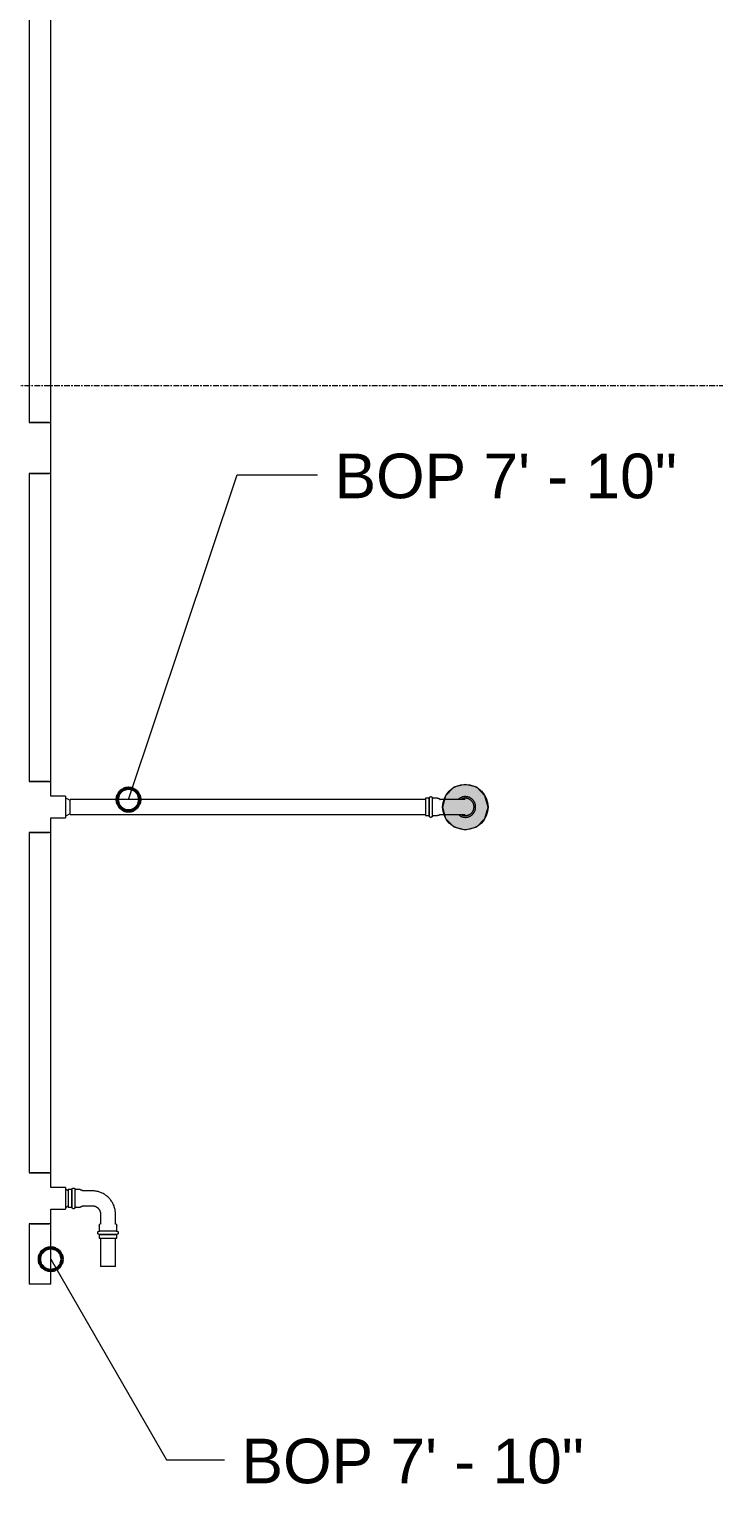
# Model space of a CAD drawing. Header units: inches. Extents: x -3679 to 241, y -496 to 1784.
# Drawn here: x -2422.5 to -2362.1, y 102.2 to 230.4 of the extents above; entities that cross this region are included whole.
import ezdxf

# ---------------------------------------------------------------- set-up
doc = ezdxf.new("R2010")
doc.units = ezdxf.units.IN
doc.header["$MEASUREMENT"] = 0
doc.linetypes.add('Grid Line', pattern=[0.875, 0.5, -0.125, 0.125, -0.125])
for name, color, linetype, lineweight in [('A-ANNO-NOTE', 250, 'Continuous', 9), ('G-ANNO-DIMS', 251, 'Continuous', 9), ('P-PIPE', 1, 'Continuous', 9), ('S-GRID', 8, 'Continuous', 9)]:
    doc.layers.add(name, color=color, linetype=linetype, lineweight=lineweight)
doc.styles.add('Arial', font='arial.ttf', dxfattribs={"height": 3.934132})

# ---------------------------------------------------------------- blocks, each defined once
blk = doc.blocks.new('Victaulic-VicPress316-Elbow 90-45deg Style P568_P571 - Standard-V2-SECOND LEVEL')
at = {"layer": 'P-PIPE'}
for p, q in [((-3203.81, 730.05), (-3203.81, 729.6)), ((-3203.7, 731.1), (-3203.7, 730.2)), ((-3202.39, 730.21), (-3202.39, 731.1)), ((-3202.28, 729.6), (-3202.28, 730.05)), ((-3203.05, 729.6), (-3203.81, 729.6)), ((-3203.81, 729.31), (-3203.81, 728.97)), ((-3203.05, 729.31), (-3203.81, 729.31)), ((-3203.81, 728.97), (-3203.05, 728.97)), ((-3202.28, 729.6), (-3203.05, 729.6)), ((-3202.28, 729.31), (-3203.05, 729.31)), ((-3203.05, 728.97), (-3202.28, 728.97)), ((-3202.28, 728.97), (-3202.28, 729.31))]:
    blk.add_line(p, q, dxfattribs=at)
at = {"layer": 'P-PIPE', "flags": 128}
for points in [[(-3203.05, 733.4), (-3203.08, 733.4), (-3203.12, 733.4), (-3203.16, 733.4), (-3203.19, 733.39), (-3203.23, 733.38), (-3203.26, 733.38), (-3203.3, 733.37), (-3203.33, 733.36), (-3203.37, 733.34), (-3203.4, 733.33), (-3203.43, 733.32), (-3203.47, 733.3), (-3203.5, 733.28), (-3203.53, 733.26), (-3203.56, 733.24), (-3203.59, 733.22), (-3203.62, 733.2), (-3203.65, 733.18), (-3203.67, 733.15), (-3203.7, 733.13), (-3203.73, 733.1), (-3203.75, 733.07), (-3203.77, 733.04), (-3203.79, 733.01), (-3203.81, 732.98), (-3203.83, 732.95), (-3203.85, 732.92), (-3203.87, 732.89), (-3203.88, 732.85), (-3203.9, 732.82), (-3203.91, 732.79), (-3203.92, 732.75), (-3203.93, 732.72), (-3203.94, 732.68), (-3203.94, 732.65), (-3203.95, 732.61), (-3203.95, 732.57), (-3203.96, 732.54), (-3203.96, 732.5), (-3203.96, 732.46), (-3203.96, 732.43), (-3203.95, 732.39), (-3203.95, 732.35), (-3203.94, 732.32), (-3203.93, 732.28), (-3203.93, 732.25), (-3203.91, 732.21), (-3203.9, 732.18), (-3203.89, 732.14), (-3203.88, 732.11), (-3203.86, 732.08), (-3203.84, 732.05), (-3203.82, 732.01), (-3203.8, 731.98), (-3203.78, 731.95), (-3203.76, 731.92), (-3203.74, 731.9), (-3203.71, 731.87)], [(-3203.05, 733.26), (-3203.08, 733.26), (-3203.11, 733.25), (-3203.14, 733.25), (-3203.17, 733.25), (-3203.2, 733.24), (-3203.23, 733.23), (-3203.26, 733.23), (-3203.29, 733.22), (-3203.32, 733.21), (-3203.34, 733.2), (-3203.37, 733.18), (-3203.4, 733.17), (-3203.43, 733.16), (-3203.45, 733.14), (-3203.48, 733.12), (-3203.5, 733.1), (-3203.53, 733.09), (-3203.55, 733.07), (-3203.57, 733.05), (-3203.6, 733.02), (-3203.62, 733), (-3203.64, 732.98), (-3203.66, 732.95), (-3203.67, 732.93), (-3203.69, 732.9), (-3203.71, 732.88), (-3203.72, 732.85), (-3203.74, 732.82), (-3203.75, 732.8), (-3203.76, 732.77), (-3203.77, 732.74), (-3203.78, 732.71), (-3203.79, 732.68), (-3203.8, 732.65), (-3203.8, 732.62), (-3203.81, 732.59), (-3203.81, 732.56), (-3203.81, 732.53), (-3203.81, 732.5), (-3203.81, 732.47), (-3203.81, 732.44), (-3203.81, 732.41), (-3203.8, 732.38), (-3203.8, 732.35), (-3203.79, 732.32), (-3203.78, 732.29), (-3203.78, 732.26), (-3203.77, 732.23), (-3203.76, 732.2), (-3203.74, 732.17), (-3203.73, 732.14), (-3203.72, 732.12), (-3203.7, 732.1)], [(-3203.7, 732.49), (-3203.7, 732.49), (-3203.7, 732.49), (-3203.7, 732.48), (-3203.7, 732.47), (-3203.7, 732.46), (-3203.7, 732.45), (-3203.7, 732.44), (-3203.7, 732.42), (-3203.7, 732.4), (-3203.7, 732.38), (-3203.7, 732.36), (-3203.7, 732.33), (-3203.7, 732.31), (-3203.7, 732.28), (-3203.7, 732.25), (-3203.7, 732.21), (-3203.7, 732.18), (-3203.7, 732.14), (-3203.7, 732.11), (-3203.7, 732.07), (-3203.7, 732.03), (-3203.7, 731.98), (-3203.7, 731.94), (-3203.7, 731.9), (-3203.7, 731.85), (-3203.7, 731.8), (-3203.7, 731.75), (-3203.7, 731.7), (-3203.7, 731.65), (-3203.7, 731.6), (-3203.7, 731.55), (-3203.7, 731.5), (-3203.7, 731.44), (-3203.7, 731.39), (-3203.7, 731.33), (-3203.7, 731.28), (-3203.7, 731.22), (-3203.7, 731.17), (-3203.7, 731.11), (-3203.7, 731.1)], [(-3202.39, 731.86), (-3202.37, 731.88), (-3202.34, 731.91), (-3202.32, 731.94), (-3202.3, 731.97), (-3202.28, 732), (-3202.26, 732.03), (-3202.24, 732.06), (-3202.23, 732.09), (-3202.21, 732.13), (-3202.2, 732.16), (-3202.18, 732.19), (-3202.17, 732.23), (-3202.16, 732.26), (-3202.15, 732.3), (-3202.15, 732.33), (-3202.14, 732.37), (-3202.14, 732.41), (-3202.14, 732.44), (-3202.13, 732.48), (-3202.13, 732.52), (-3202.14, 732.55), (-3202.14, 732.59), (-3202.14, 732.63), (-3202.15, 732.66), (-3202.16, 732.7), (-3202.17, 732.73), (-3202.18, 732.77), (-3202.19, 732.8), (-3202.2, 732.84), (-3202.22, 732.87), (-3202.23, 732.9), (-3202.25, 732.93), (-3202.27, 732.97), (-3202.29, 733), (-3202.31, 733.03), (-3202.33, 733.06), (-3202.35, 733.08), (-3202.38, 733.11), (-3202.4, 733.14), (-3202.43, 733.16), (-3202.46, 733.19), (-3202.49, 733.21), (-3202.51, 733.23), (-3202.55, 733.25), (-3202.58, 733.27), (-3202.61, 733.29), (-3202.64, 733.31), (-3202.67, 733.32), (-3202.71, 733.34), (-3202.74, 733.35), (-3202.78, 733.36), (-3202.81, 733.37), (-3202.85, 733.38), (-3202.88, 733.39), (-3202.92, 733.39), (-3202.95, 733.4), (-3202.99, 733.4), (-3203.03, 733.4), (-3203.05, 733.4)], [(-3202.39, 732.1), (-3202.37, 732.13), (-3202.36, 732.16), (-3202.34, 732.18), (-3202.33, 732.21), (-3202.32, 732.24), (-3202.31, 732.27), (-3202.3, 732.3), (-3202.3, 732.33), (-3202.29, 732.36), (-3202.29, 732.39), (-3202.28, 732.42), (-3202.28, 732.45), (-3202.28, 732.48), (-3202.28, 732.51), (-3202.28, 732.54), (-3202.28, 732.57), (-3202.29, 732.6), (-3202.29, 732.63), (-3202.3, 732.66), (-3202.31, 732.69), (-3202.32, 732.72), (-3202.33, 732.75), (-3202.34, 732.78), (-3202.35, 732.81), (-3202.36, 732.84), (-3202.38, 732.86), (-3202.39, 732.89), (-3202.41, 732.92), (-3202.43, 732.94), (-3202.44, 732.97), (-3202.46, 732.99), (-3202.48, 733.01), (-3202.51, 733.03), (-3202.53, 733.06), (-3202.55, 733.08), (-3202.58, 733.09), (-3202.6, 733.11), (-3202.62, 733.13), (-3202.65, 733.15), (-3202.68, 733.16), (-3202.7, 733.18), (-3202.73, 733.19), (-3202.76, 733.2), (-3202.79, 733.21), (-3202.82, 733.22), (-3202.85, 733.23), (-3202.88, 733.24), (-3202.91, 733.24), (-3202.94, 733.25), (-3202.97, 733.25), (-3203, 733.26), (-3203.03, 733.26), (-3203.05, 733.26)], [(-3202.39, 731.1), (-3202.39, 731.15), (-3202.39, 731.21), (-3202.39, 731.26), (-3202.39, 731.32), (-3202.39, 731.37), (-3202.39, 731.43), (-3202.39, 731.48), (-3202.39, 731.54), (-3202.39, 731.59), (-3202.39, 731.64), (-3202.39, 731.69), (-3202.39, 731.74), (-3202.39, 731.79), (-3202.39, 731.84), (-3202.39, 731.88), (-3202.39, 731.93), (-3202.39, 731.97), (-3202.39, 732.02), (-3202.39, 732.06), (-3202.39, 732.1), (-3202.39, 732.13), (-3202.39, 732.17), (-3202.39, 732.21), (-3202.39, 732.24), (-3202.39, 732.27), (-3202.39, 732.3), (-3202.39, 732.33), (-3202.39, 732.35), (-3202.39, 732.37), (-3202.39, 732.4), (-3202.39, 732.41), (-3202.39, 732.43), (-3202.39, 732.45), (-3202.39, 732.46), (-3202.39, 732.47), (-3202.39, 732.48), (-3202.39, 732.48), (-3202.39, 732.49), (-3202.39, 732.49), (-3202.39, 732.49)], [(-3203.81, 730.05), (-3203.81, 730.06), (-3203.81, 730.07), (-3203.81, 730.08), (-3203.81, 730.09), (-3203.81, 730.11), (-3203.8, 730.12), (-3203.8, 730.13), (-3203.8, 730.14), (-3203.8, 730.15), (-3203.79, 730.16), (-3203.79, 730.17), (-3203.78, 730.18), (-3203.78, 730.19), (-3203.77, 730.2), (-3203.76, 730.2), (-3203.76, 730.21), (-3203.75, 730.22), (-3203.74, 730.23), (-3203.74, 730.24), (-3203.73, 730.25), (-3203.72, 730.25), (-3203.71, 730.26), (-3203.71, 730.27), (-3203.7, 730.27)], [(-3202.39, 730.27), (-3202.38, 730.26), (-3202.37, 730.26), (-3202.36, 730.25), (-3202.36, 730.24), (-3202.35, 730.23), (-3202.34, 730.22), (-3202.33, 730.22), (-3202.33, 730.21), (-3202.32, 730.2), (-3202.32, 730.19), (-3202.31, 730.18), (-3202.31, 730.17), (-3202.3, 730.16), (-3202.3, 730.15), (-3202.29, 730.14), (-3202.29, 730.13), (-3202.29, 730.12), (-3202.29, 730.11), (-3202.28, 730.1), (-3202.28, 730.09), (-3202.28, 730.07), (-3202.28, 730.06), (-3202.28, 730.05), (-3202.28, 730.05)], [(-3203.81, 729.31), (-3203.82, 729.31), (-3203.82, 729.31), (-3203.83, 729.31), (-3203.84, 729.31), (-3203.84, 729.31), (-3203.85, 729.31), (-3203.85, 729.31), (-3203.86, 729.32), (-3203.86, 729.32), (-3203.87, 729.32), (-3203.87, 729.32), (-3203.88, 729.32), (-3203.88, 729.33), (-3203.89, 729.33), (-3203.89, 729.33), (-3203.9, 729.34), (-3203.9, 729.34), (-3203.91, 729.34), (-3203.91, 729.35), (-3203.92, 729.35), (-3203.92, 729.36), (-3203.92, 729.36), (-3203.93, 729.37), (-3203.93, 729.37), (-3203.93, 729.38), (-3203.94, 729.38), (-3203.94, 729.39), (-3203.94, 729.39), (-3203.95, 729.4), (-3203.95, 729.4), (-3203.95, 729.41), (-3203.95, 729.41), (-3203.95, 729.42), (-3203.95, 729.42), (-3203.96, 729.43), (-3203.96, 729.44), (-3203.96, 729.44), (-3203.96, 729.45), (-3203.96, 729.45), (-3203.96, 729.46), (-3203.96, 729.46), (-3203.96, 729.47), (-3203.96, 729.48), (-3203.96, 729.48), (-3203.95, 729.49), (-3203.95, 729.49), (-3203.95, 729.5), (-3203.95, 729.5), (-3203.95, 729.51), (-3203.94, 729.51), (-3203.94, 729.52), (-3203.94, 729.52), (-3203.94, 729.53), (-3203.93, 729.53), (-3203.93, 729.54), (-3203.93, 729.54), (-3203.92, 729.55), (-3203.92, 729.55), (-3203.92, 729.56), (-3203.91, 729.56), (-3203.91, 729.57), (-3203.9, 729.57), (-3203.9, 729.57), (-3203.89, 729.58), (-3203.89, 729.58), (-3203.88, 729.58), (-3203.88, 729.58), (-3203.87, 729.59), (-3203.87, 729.59), (-3203.86, 729.59), (-3203.86, 729.59), (-3203.85, 729.59), (-3203.84, 729.6), (-3203.84, 729.6), (-3203.83, 729.6), (-3203.83, 729.6), (-3203.82, 729.6), (-3203.82, 729.6), (-3203.81, 729.6)], [(-3203.05, 729.6), (-3203.08, 729.6), (-3203.11, 729.6), (-3203.14, 729.6), (-3203.17, 729.6), (-3203.2, 729.6), (-3203.23, 729.6), (-3203.26, 729.6), (-3203.29, 729.6), (-3203.32, 729.6), (-3203.34, 729.6), (-3203.37, 729.6), (-3203.4, 729.6), (-3203.43, 729.6), (-3203.45, 729.6), (-3203.48, 729.6), (-3203.5, 729.6), (-3203.53, 729.6), (-3203.55, 729.6), (-3203.57, 729.6), (-3203.6, 729.6), (-3203.62, 729.6), (-3203.64, 729.6), (-3203.66, 729.6), (-3203.67, 729.6), (-3203.69, 729.6), (-3203.71, 729.6), (-3203.72, 729.6), (-3203.74, 729.6), (-3203.75, 729.6), (-3203.76, 729.6), (-3203.77, 729.6), (-3203.78, 729.6), (-3203.79, 729.6), (-3203.8, 729.6), (-3203.8, 729.6), (-3203.81, 729.6), (-3203.81, 729.6), (-3203.81, 729.6), (-3203.81, 729.6), (-3203.81, 729.6)], [(-3203.81, 729.6), (-3203.81, 729.6), (-3203.81, 729.6), (-3203.81, 729.6), (-3203.8, 729.6), (-3203.8, 729.6), (-3203.79, 729.6), (-3203.78, 729.6), (-3203.77, 729.6)], [(-3203.77, 729.31), (-3203.78, 729.31), (-3203.79, 729.31), (-3203.8, 729.31), (-3203.8, 729.31), (-3203.81, 729.31), (-3203.81, 729.31), (-3203.81, 729.31), (-3203.81, 729.31), (-3203.81, 729.31)], [(-3203.81, 729.31), (-3203.81, 729.31), (-3203.81, 729.31), (-3203.81, 729.31), (-3203.8, 729.31), (-3203.8, 729.31), (-3203.79, 729.31), (-3203.78, 729.31), (-3203.77, 729.31), (-3203.76, 729.31), (-3203.75, 729.31), (-3203.74, 729.31), (-3203.73, 729.31), (-3203.71, 729.31), (-3203.7, 729.31), (-3203.68, 729.31), (-3203.66, 729.31), (-3203.64, 729.31), (-3203.62, 729.31), (-3203.6, 729.31), (-3203.58, 729.31), (-3203.56, 729.31), (-3203.53, 729.31), (-3203.51, 729.31), (-3203.49, 729.31), (-3203.46, 729.31), (-3203.43, 729.31), (-3203.41, 729.31), (-3203.38, 729.31), (-3203.35, 729.31), (-3203.32, 729.31), (-3203.29, 729.31), (-3203.27, 729.31), (-3203.24, 729.31), (-3203.21, 729.31), (-3203.18, 729.31), (-3203.15, 729.31), (-3203.12, 729.31), (-3203.08, 729.31), (-3203.05, 729.31), (-3203.05, 729.31)], [(-3202.28, 729.6), (-3202.28, 729.6), (-3202.28, 729.6), (-3202.29, 729.6), (-3202.29, 729.6), (-3202.29, 729.6), (-3202.3, 729.6), (-3202.31, 729.6), (-3202.32, 729.6), (-3202.33, 729.6), (-3202.34, 729.6), (-3202.35, 729.6), (-3202.37, 729.6), (-3202.38, 729.6), (-3202.4, 729.6), (-3202.41, 729.6), (-3202.43, 729.6), (-3202.45, 729.6), (-3202.47, 729.6), (-3202.49, 729.6), (-3202.51, 729.6), (-3202.53, 729.6), (-3202.56, 729.6), (-3202.58, 729.6), (-3202.61, 729.6), (-3202.63, 729.6), (-3202.66, 729.6), (-3202.68, 729.6), (-3202.71, 729.6), (-3202.74, 729.6), (-3202.77, 729.6), (-3202.8, 729.6), (-3202.83, 729.6), (-3202.86, 729.6), (-3202.89, 729.6), (-3202.92, 729.6), (-3202.95, 729.6), (-3202.98, 729.6), (-3203.01, 729.6), (-3203.04, 729.6), (-3203.05, 729.6)], [(-3203.05, 729.31), (-3203.02, 729.31), (-3202.98, 729.31), (-3202.95, 729.31), (-3202.92, 729.31), (-3202.89, 729.31), (-3202.86, 729.31), (-3202.83, 729.31), (-3202.8, 729.31), (-3202.78, 729.31), (-3202.75, 729.31), (-3202.72, 729.31), (-3202.69, 729.31), (-3202.67, 729.31), (-3202.64, 729.31), (-3202.61, 729.31), (-3202.59, 729.31), (-3202.56, 729.31), (-3202.54, 729.31), (-3202.52, 729.31), (-3202.5, 729.31), (-3202.48, 729.31), (-3202.46, 729.31), (-3202.44, 729.31), (-3202.42, 729.31), (-3202.4, 729.31), (-3202.39, 729.31), (-3202.37, 729.31), (-3202.36, 729.31), (-3202.34, 729.31), (-3202.33, 729.31), (-3202.32, 729.31), (-3202.31, 729.31), (-3202.3, 729.31), (-3202.3, 729.31), (-3202.29, 729.31), (-3202.29, 729.31), (-3202.28, 729.31), (-3202.28, 729.31), (-3202.28, 729.31), (-3202.28, 729.31)], [(-3202.32, 729.6), (-3202.31, 729.6), (-3202.3, 729.6), (-3202.3, 729.6), (-3202.29, 729.6), (-3202.29, 729.6), (-3202.28, 729.6), (-3202.28, 729.6), (-3202.28, 729.6), (-3202.28, 729.6)], [(-3202.28, 729.31), (-3202.28, 729.31), (-3202.28, 729.31), (-3202.29, 729.31), (-3202.29, 729.31), (-3202.29, 729.31), (-3202.3, 729.31), (-3202.31, 729.31), (-3202.32, 729.31)], [(-3202.28, 729.6), (-3202.27, 729.6), (-3202.27, 729.6), (-3202.26, 729.6), (-3202.26, 729.6), (-3202.25, 729.6), (-3202.24, 729.6), (-3202.24, 729.59), (-3202.23, 729.59), (-3202.23, 729.59), (-3202.22, 729.59), (-3202.22, 729.59), (-3202.21, 729.58), (-3202.21, 729.58), (-3202.2, 729.58), (-3202.2, 729.57), (-3202.19, 729.57), (-3202.19, 729.57), (-3202.18, 729.56), (-3202.18, 729.56), (-3202.18, 729.56), (-3202.17, 729.55), (-3202.17, 729.55), (-3202.16, 729.54), (-3202.16, 729.54), (-3202.16, 729.53), (-3202.15, 729.53), (-3202.15, 729.52), (-3202.15, 729.52), (-3202.15, 729.51), (-3202.14, 729.51), (-3202.14, 729.5), (-3202.14, 729.5), (-3202.14, 729.49), (-3202.14, 729.48), (-3202.14, 729.48), (-3202.14, 729.47), (-3202.13, 729.47), (-3202.13, 729.46), (-3202.13, 729.46), (-3202.13, 729.45), (-3202.13, 729.44), (-3202.13, 729.44), (-3202.14, 729.43), (-3202.14, 729.43), (-3202.14, 729.42), (-3202.14, 729.42), (-3202.14, 729.41), (-3202.14, 729.4), (-3202.14, 729.4), (-3202.15, 729.39), (-3202.15, 729.39), (-3202.15, 729.38), (-3202.16, 729.38), (-3202.16, 729.37), (-3202.16, 729.37), (-3202.17, 729.36), (-3202.17, 729.36), (-3202.17, 729.35), (-3202.18, 729.35), (-3202.18, 729.35), (-3202.19, 729.34), (-3202.19, 729.34), (-3202.19, 729.34), (-3202.2, 729.33), (-3202.2, 729.33), (-3202.21, 729.33), (-3202.21, 729.32), (-3202.22, 729.32), (-3202.23, 729.32), (-3202.23, 729.32), (-3202.24, 729.32), (-3202.24, 729.31), (-3202.25, 729.31), (-3202.25, 729.31), (-3202.26, 729.31), (-3202.26, 729.31), (-3202.27, 729.31), (-3202.28, 729.31), (-3202.28, 729.31)]]:
    blk.add_lwpolyline(points, dxfattribs=at)
blk = doc.blocks.new('Victaulic-VicPress316-Elbow 90-45deg Style P568_P571 - Standard-V1-SECOND LEVEL')
at = {"layer": 'P-PIPE'}
for p, q in [((-0.77, 3.52), (-0.77, 3.18)), ((0.77, 3.52), (-0.77, 3.52)), ((-0.77, 3.18), (0.77, 3.18)), ((-0.77, 2.89), (-0.77, 2.44)), ((-0.77, 2.89), (0.77, 2.89)), ((0.77, 3.18), (0.77, 3.52)), ((0.77, 2.44), (0.77, 2.89)), ((-0.66, 2.28), (-0.66, 1.39)), ((0.66, 1.39), (0.66, 2.28)), ((-3.18, 0.77), (-3.52, 0.77)), ((-3.52, 0.77), (-3.52, -0.77)), ((-3.18, -0.77), (-3.18, 0.77)), ((-2.44, 0.77), (-2.89, 0.77)), ((-2.89, -0.77), (-2.89, 0.77)), ((-1.39, 0.66), (-2.28, 0.66)), ((-3.52, -0.77), (-3.18, -0.77)), ((-2.89, -0.77), (-2.44, -0.77)), ((-2.28, -0.66), (-1.39, -0.66))]:
    blk.add_line(p, q, dxfattribs=at)
at = {"layer": 'P-PIPE', "flags": 128}
for points in [[(-0.77, 2.89), (-0.77, 2.89), (-0.78, 2.89), (-0.78, 2.89), (-0.79, 2.89), (-0.8, 2.89), (-0.8, 2.89), (-0.81, 2.9), (-0.81, 2.9), (-0.82, 2.9), (-0.82, 2.9), (-0.83, 2.9), (-0.83, 2.91), (-0.84, 2.91), (-0.84, 2.91), (-0.85, 2.92), (-0.85, 2.92), (-0.86, 2.92), (-0.86, 2.93), (-0.87, 2.93), (-0.87, 2.93), (-0.87, 2.94), (-0.88, 2.94), (-0.88, 2.95), (-0.89, 2.95), (-0.89, 2.96), (-0.89, 2.96), (-0.89, 2.97), (-0.9, 2.97), (-0.9, 2.98), (-0.9, 2.98), (-0.9, 2.99), (-0.91, 2.99), (-0.91, 3), (-0.91, 3.01), (-0.91, 3.01), (-0.91, 3.02), (-0.91, 3.02), (-0.91, 3.03), (-0.91, 3.03), (-0.91, 3.04), (-0.91, 3.05), (-0.91, 3.05), (-0.91, 3.06), (-0.91, 3.06), (-0.91, 3.07), (-0.91, 3.07), (-0.91, 3.08), (-0.9, 3.09), (-0.9, 3.09), (-0.9, 3.1), (-0.9, 3.1), (-0.89, 3.11), (-0.89, 3.11), (-0.89, 3.12), (-0.88, 3.12), (-0.88, 3.13), (-0.88, 3.13), (-0.87, 3.14), (-0.87, 3.14), (-0.86, 3.14), (-0.86, 3.15), (-0.86, 3.15), (-0.85, 3.15), (-0.85, 3.16), (-0.84, 3.16), (-0.84, 3.16), (-0.83, 3.17), (-0.83, 3.17), (-0.82, 3.17), (-0.82, 3.17), (-0.81, 3.17), (-0.8, 3.18), (-0.8, 3.18), (-0.79, 3.18), (-0.79, 3.18), (-0.78, 3.18), (-0.78, 3.18), (-0.77, 3.18), (-0.77, 3.18)], [(0.77, 3.18), (0.77, 3.18), (0.76, 3.18), (0.76, 3.18), (0.76, 3.18), (0.75, 3.18), (0.74, 3.18), (0.74, 3.18), (0.73, 3.18), (0.72, 3.18), (0.71, 3.18), (0.69, 3.18), (0.68, 3.18), (0.67, 3.18), (0.65, 3.18), (0.63, 3.18), (0.61, 3.18), (0.6, 3.18), (0.58, 3.18), (0.56, 3.18), (0.53, 3.18), (0.51, 3.18), (0.49, 3.18), (0.46, 3.18), (0.44, 3.18), (0.41, 3.18), (0.39, 3.18), (0.36, 3.18), (0.33, 3.18), (0.31, 3.18), (0.28, 3.18), (0.25, 3.18), (0.22, 3.18), (0.19, 3.18), (0.16, 3.18), (0.13, 3.18), (0.1, 3.18), (0.07, 3.18), (0.04, 3.18), (0.01, 3.18), (-0.02, 3.18), (-0.05, 3.18), (-0.08, 3.18), (-0.11, 3.18), (-0.14, 3.18), (-0.17, 3.18), (-0.2, 3.18), (-0.23, 3.18), (-0.26, 3.18), (-0.29, 3.18), (-0.32, 3.18), (-0.35, 3.18), (-0.37, 3.18), (-0.4, 3.18), (-0.43, 3.18), (-0.45, 3.18), (-0.48, 3.18), (-0.5, 3.18), (-0.52, 3.18), (-0.54, 3.18), (-0.57, 3.18), (-0.59, 3.18), (-0.6, 3.18), (-0.62, 3.18), (-0.64, 3.18), (-0.66, 3.18), (-0.67, 3.18), (-0.69, 3.18), (-0.7, 3.18), (-0.71, 3.18), (-0.72, 3.18), (-0.73, 3.18), (-0.74, 3.18), (-0.75, 3.18), (-0.75, 3.18), (-0.76, 3.18), (-0.76, 3.18), (-0.77, 3.18), (-0.77, 3.18), (-0.77, 3.18)], [(-0.77, 3.18), (-0.77, 3.18), (-0.76, 3.18), (-0.76, 3.18), (-0.76, 3.18), (-0.75, 3.18), (-0.74, 3.18), (-0.74, 3.18), (-0.73, 3.18)], [(-0.77, 2.89), (-0.77, 2.89), (-0.76, 2.89), (-0.76, 2.89), (-0.76, 2.89), (-0.75, 2.89), (-0.74, 2.89), (-0.74, 2.89), (-0.73, 2.89), (-0.72, 2.89), (-0.71, 2.89), (-0.69, 2.89), (-0.68, 2.89), (-0.67, 2.89), (-0.65, 2.89), (-0.63, 2.89), (-0.61, 2.89), (-0.6, 2.89), (-0.58, 2.89), (-0.56, 2.89), (-0.53, 2.89), (-0.51, 2.89), (-0.49, 2.89), (-0.46, 2.89), (-0.44, 2.89), (-0.41, 2.89), (-0.39, 2.89), (-0.36, 2.89), (-0.33, 2.89), (-0.31, 2.89), (-0.28, 2.89), (-0.25, 2.89), (-0.22, 2.89), (-0.19, 2.89), (-0.16, 2.89), (-0.13, 2.89), (-0.1, 2.89), (-0.07, 2.89), (-0.04, 2.89), (-0.01, 2.89), (0.02, 2.89), (0.05, 2.89), (0.08, 2.89), (0.11, 2.89), (0.14, 2.89), (0.17, 2.89), (0.2, 2.89), (0.23, 2.89), (0.26, 2.89), (0.29, 2.89), (0.32, 2.89), (0.35, 2.89), (0.37, 2.89), (0.4, 2.89), (0.43, 2.89), (0.45, 2.89), (0.48, 2.89), (0.5, 2.89), (0.52, 2.89), (0.54, 2.89), (0.57, 2.89), (0.59, 2.89), (0.6, 2.89), (0.62, 2.89), (0.64, 2.89), (0.66, 2.89), (0.67, 2.89), (0.69, 2.89), (0.7, 2.89), (0.71, 2.89), (0.72, 2.89), (0.73, 2.89), (0.74, 2.89), (0.75, 2.89), (0.75, 2.89), (0.76, 2.89), (0.76, 2.89), (0.77, 2.89), (0.77, 2.89), (0.77, 2.89)], [(-0.72, 2.89), (-0.73, 2.89), (-0.74, 2.89), (-0.75, 2.89), (-0.75, 2.89), (-0.76, 2.89), (-0.76, 2.89), (-0.77, 2.89), (-0.77, 2.89), (-0.77, 2.89)], [(0.72, 3.18), (0.73, 3.18), (0.74, 3.18), (0.75, 3.18), (0.75, 3.18), (0.76, 3.18), (0.76, 3.18), (0.77, 3.18), (0.77, 3.18), (0.77, 3.18)], [(0.77, 2.89), (0.77, 2.89), (0.76, 2.89), (0.76, 2.89), (0.76, 2.89), (0.75, 2.89), (0.74, 2.89), (0.74, 2.89), (0.73, 2.89)], [(0.77, 3.18), (0.77, 3.18), (0.78, 3.18), (0.78, 3.18), (0.79, 3.18), (0.8, 3.18), (0.8, 3.18), (0.81, 3.18), (0.81, 3.17), (0.82, 3.17), (0.82, 3.17), (0.83, 3.17), (0.83, 3.17), (0.84, 3.16), (0.84, 3.16), (0.85, 3.16), (0.85, 3.15), (0.86, 3.15), (0.86, 3.15), (0.87, 3.14), (0.87, 3.14), (0.87, 3.13), (0.88, 3.13), (0.88, 3.12), (0.89, 3.12), (0.89, 3.11), (0.89, 3.11), (0.89, 3.1), (0.9, 3.1), (0.9, 3.09), (0.9, 3.09), (0.9, 3.08), (0.91, 3.08), (0.91, 3.07), (0.91, 3.07), (0.91, 3.06), (0.91, 3.05), (0.91, 3.05), (0.91, 3.04), (0.91, 3.04), (0.91, 3.03), (0.91, 3.03), (0.91, 3.02), (0.91, 3.01), (0.91, 3.01), (0.91, 3), (0.91, 3), (0.91, 2.99), (0.9, 2.99), (0.9, 2.98), (0.9, 2.98), (0.9, 2.97), (0.89, 2.97), (0.89, 2.96), (0.89, 2.96), (0.88, 2.95), (0.88, 2.95), (0.88, 2.94), (0.87, 2.94), (0.87, 2.93), (0.86, 2.93), (0.86, 2.92), (0.86, 2.92), (0.85, 2.92), (0.85, 2.91), (0.84, 2.91), (0.84, 2.91), (0.83, 2.91), (0.83, 2.9), (0.82, 2.9), (0.82, 2.9), (0.81, 2.9), (0.8, 2.9), (0.8, 2.89), (0.79, 2.89), (0.79, 2.89), (0.78, 2.89), (0.78, 2.89), (0.77, 2.89), (0.77, 2.89)], [(-0.66, 1.39), (-0.66, 1.36), (-0.66, 1.33), (-0.66, 1.3), (-0.67, 1.28), (-0.67, 1.25), (-0.68, 1.22), (-0.69, 1.19), (-0.69, 1.16), (-0.7, 1.13), (-0.72, 1.11), (-0.73, 1.08), (-0.74, 1.05), (-0.75, 1.03), (-0.77, 1), (-0.79, 0.98), (-0.8, 0.95), (-0.82, 0.93), (-0.84, 0.91), (-0.86, 0.89), (-0.88, 0.87), (-0.9, 0.85), (-0.92, 0.83), (-0.95, 0.81), (-0.97, 0.79), (-1, 0.77), (-1.02, 0.76), (-1.05, 0.74), (-1.07, 0.73), (-1.1, 0.72), (-1.13, 0.71), (-1.15, 0.7), (-1.18, 0.69), (-1.21, 0.68), (-1.24, 0.67), (-1.27, 0.67), (-1.3, 0.66), (-1.33, 0.66), (-1.36, 0.66), (-1.39, 0.66), (-1.39, 0.66)], [(-1.39, -0.66), (-1.31, -0.66), (-1.23, -0.65), (-1.15, -0.64), (-1.07, -0.63), (-0.99, -0.62), (-0.91, -0.6), (-0.83, -0.58), (-0.75, -0.55), (-0.67, -0.53), (-0.59, -0.5), (-0.52, -0.46), (-0.45, -0.43), (-0.37, -0.39), (-0.3, -0.34), (-0.24, -0.3), (-0.17, -0.25), (-0.1, -0.2), (-0.04, -0.15), (0.02, -0.09), (0.08, -0.04), (0.13, 0.02), (0.19, 0.09), (0.24, 0.15), (0.29, 0.22), (0.33, 0.29), (0.38, 0.35), (0.42, 0.43), (0.45, 0.5), (0.49, 0.57), (0.52, 0.65), (0.55, 0.73), (0.57, 0.81), (0.59, 0.88), (0.61, 0.96), (0.63, 1.04), (0.64, 1.13), (0.65, 1.21), (0.65, 1.29), (0.66, 1.37), (0.66, 1.39)], [(-0.66, 2.22), (-0.67, 2.23), (-0.67, 2.23), (-0.68, 2.24), (-0.69, 2.25), (-0.7, 2.26), (-0.7, 2.27), (-0.71, 2.27), (-0.72, 2.28), (-0.72, 2.29), (-0.73, 2.3), (-0.73, 2.31), (-0.74, 2.32), (-0.74, 2.33), (-0.75, 2.34), (-0.75, 2.35), (-0.76, 2.36), (-0.76, 2.37), (-0.76, 2.38), (-0.76, 2.39), (-0.76, 2.4), (-0.77, 2.42), (-0.77, 2.43), (-0.77, 2.44), (-0.77, 2.44)], [(0.77, 2.44), (0.77, 2.43), (0.77, 2.42), (0.76, 2.41), (0.76, 2.4), (0.76, 2.38), (0.76, 2.37), (0.76, 2.36), (0.75, 2.35), (0.75, 2.34), (0.74, 2.33), (0.74, 2.32), (0.74, 2.31), (0.73, 2.3), (0.72, 2.29), (0.72, 2.29), (0.71, 2.28), (0.71, 2.27), (0.7, 2.26), (0.69, 2.25), (0.68, 2.24), (0.68, 2.24), (0.67, 2.23), (0.66, 2.22), (0.66, 2.22)], [(-3.18, 0.77), (-3.18, 0.77), (-3.18, 0.78), (-3.18, 0.78), (-3.18, 0.79), (-3.18, 0.8), (-3.18, 0.8), (-3.18, 0.81), (-3.17, 0.81), (-3.17, 0.82), (-3.17, 0.82), (-3.17, 0.83), (-3.17, 0.83), (-3.16, 0.84), (-3.16, 0.84), (-3.16, 0.85), (-3.15, 0.85), (-3.15, 0.86), (-3.15, 0.86), (-3.14, 0.87), (-3.14, 0.87), (-3.13, 0.87), (-3.13, 0.88), (-3.12, 0.88), (-3.12, 0.89), (-3.11, 0.89), (-3.11, 0.89), (-3.1, 0.89), (-3.1, 0.9), (-3.09, 0.9), (-3.09, 0.9), (-3.08, 0.9), (-3.08, 0.91), (-3.07, 0.91), (-3.07, 0.91), (-3.06, 0.91), (-3.05, 0.91), (-3.05, 0.91), (-3.04, 0.91), (-3.04, 0.91), (-3.03, 0.91), (-3.03, 0.91), (-3.02, 0.91), (-3.01, 0.91), (-3.01, 0.91), (-3, 0.91), (-3, 0.91), (-2.99, 0.91), (-2.99, 0.9), (-2.98, 0.9), (-2.98, 0.9), (-2.97, 0.9), (-2.97, 0.89), (-2.96, 0.89), (-2.96, 0.89), (-2.95, 0.88), (-2.95, 0.88), (-2.94, 0.88), (-2.94, 0.87), (-2.93, 0.87), (-2.93, 0.86), (-2.92, 0.86), (-2.92, 0.86), (-2.92, 0.85), (-2.91, 0.85), (-2.91, 0.84), (-2.91, 0.84), (-2.91, 0.83), (-2.9, 0.83), (-2.9, 0.82), (-2.9, 0.82), (-2.9, 0.81), (-2.9, 0.8), (-2.89, 0.8), (-2.89, 0.79), (-2.89, 0.79), (-2.89, 0.78), (-2.89, 0.78), (-2.89, 0.77), (-2.89, 0.77)], [(-3.18, 0.77), (-3.18, 0.77), (-3.18, 0.76), (-3.18, 0.76), (-3.18, 0.76), (-3.18, 0.75), (-3.18, 0.74), (-3.18, 0.74), (-3.18, 0.73), (-3.18, 0.72), (-3.18, 0.71), (-3.18, 0.69), (-3.18, 0.68), (-3.18, 0.67), (-3.18, 0.65), (-3.18, 0.63), (-3.18, 0.61), (-3.18, 0.6), (-3.18, 0.58), (-3.18, 0.56), (-3.18, 0.53), (-3.18, 0.51), (-3.18, 0.49), (-3.18, 0.46), (-3.18, 0.44), (-3.18, 0.41), (-3.18, 0.39), (-3.18, 0.36), (-3.18, 0.33), (-3.18, 0.31), (-3.18, 0.28), (-3.18, 0.25), (-3.18, 0.22), (-3.18, 0.19), (-3.18, 0.16), (-3.18, 0.13), (-3.18, 0.1), (-3.18, 0.07), (-3.18, 0.04), (-3.18, 0.01), (-3.18, -0.02), (-3.18, -0.05), (-3.18, -0.08), (-3.18, -0.11), (-3.18, -0.14), (-3.18, -0.17), (-3.18, -0.2), (-3.18, -0.23), (-3.18, -0.26), (-3.18, -0.29), (-3.18, -0.32), (-3.18, -0.35), (-3.18, -0.37), (-3.18, -0.4), (-3.18, -0.43), (-3.18, -0.45), (-3.18, -0.48), (-3.18, -0.5), (-3.18, -0.52), (-3.18, -0.54), (-3.18, -0.57), (-3.18, -0.59), (-3.18, -0.6), (-3.18, -0.62), (-3.18, -0.64), (-3.18, -0.66), (-3.18, -0.67), (-3.18, -0.69), (-3.18, -0.7), (-3.18, -0.71), (-3.18, -0.72), (-3.18, -0.73), (-3.18, -0.74), (-3.18, -0.75), (-3.18, -0.75), (-3.18, -0.76), (-3.18, -0.76), (-3.18, -0.77), (-3.18, -0.77), (-3.18, -0.77)], [(-3.18, 0.72), (-3.18, 0.73), (-3.18, 0.74), (-3.18, 0.75), (-3.18, 0.75), (-3.18, 0.76), (-3.18, 0.76), (-3.18, 0.77), (-3.18, 0.77), (-3.18, 0.77)], [(-2.89, -0.77), (-2.89, -0.77), (-2.89, -0.76), (-2.89, -0.76), (-2.89, -0.76), (-2.89, -0.75), (-2.89, -0.74), (-2.89, -0.74), (-2.89, -0.73), (-2.89, -0.72), (-2.89, -0.71), (-2.89, -0.69), (-2.89, -0.68), (-2.89, -0.67), (-2.89, -0.65), (-2.89, -0.63), (-2.89, -0.61), (-2.89, -0.6), (-2.89, -0.58), (-2.89, -0.56), (-2.89, -0.53), (-2.89, -0.51), (-2.89, -0.49), (-2.89, -0.46), (-2.89, -0.44), (-2.89, -0.41), (-2.89, -0.39), (-2.89, -0.36), (-2.89, -0.33), (-2.89, -0.31), (-2.89, -0.28), (-2.89, -0.25), (-2.89, -0.22), (-2.89, -0.19), (-2.89, -0.16), (-2.89, -0.13), (-2.89, -0.1), (-2.89, -0.07), (-2.89, -0.04), (-2.89, -0.01), (-2.89, 0.02), (-2.89, 0.05), (-2.89, 0.08), (-2.89, 0.11), (-2.89, 0.14), (-2.89, 0.17), (-2.89, 0.2), (-2.89, 0.23), (-2.89, 0.26), (-2.89, 0.29), (-2.89, 0.32), (-2.89, 0.35), (-2.89, 0.37), (-2.89, 0.4), (-2.89, 0.43), (-2.89, 0.45), (-2.89, 0.48), (-2.89, 0.5), (-2.89, 0.52), (-2.89, 0.54), (-2.89, 0.57), (-2.89, 0.59), (-2.89, 0.6), (-2.89, 0.62), (-2.89, 0.64), (-2.89, 0.66), (-2.89, 0.67), (-2.89, 0.69), (-2.89, 0.7), (-2.89, 0.71), (-2.89, 0.72), (-2.89, 0.73), (-2.89, 0.74), (-2.89, 0.75), (-2.89, 0.75), (-2.89, 0.76), (-2.89, 0.76), (-2.89, 0.77), (-2.89, 0.77), (-2.89, 0.77)], [(-2.89, 0.77), (-2.89, 0.77), (-2.89, 0.76), (-2.89, 0.76), (-2.89, 0.76), (-2.89, 0.75), (-2.89, 0.74), (-2.89, 0.74), (-2.89, 0.73)], [(-2.44, 0.77), (-2.43, 0.77), (-2.42, 0.77), (-2.41, 0.76), (-2.4, 0.76), (-2.38, 0.76), (-2.37, 0.76), (-2.36, 0.76), (-2.35, 0.75), (-2.34, 0.75), (-2.33, 0.74), (-2.32, 0.74), (-2.31, 0.74), (-2.3, 0.73), (-2.29, 0.72), (-2.29, 0.72), (-2.28, 0.71), (-2.27, 0.71), (-2.26, 0.7), (-2.25, 0.69), (-2.24, 0.68), (-2.24, 0.68), (-2.23, 0.67), (-2.22, 0.66), (-2.22, 0.66)], [(-3.18, -0.77), (-3.18, -0.77), (-3.18, -0.76), (-3.18, -0.76), (-3.18, -0.76), (-3.18, -0.75), (-3.18, -0.74), (-3.18, -0.74), (-3.18, -0.73)], [(-2.89, -0.77), (-2.89, -0.77), (-2.89, -0.78), (-2.89, -0.78), (-2.89, -0.79), (-2.89, -0.8), (-2.89, -0.8), (-2.9, -0.81), (-2.9, -0.81), (-2.9, -0.82), (-2.9, -0.82), (-2.9, -0.83), (-2.91, -0.83), (-2.91, -0.84), (-2.91, -0.84), (-2.92, -0.85), (-2.92, -0.85), (-2.92, -0.86), (-2.93, -0.86), (-2.93, -0.87), (-2.93, -0.87), (-2.94, -0.87), (-2.94, -0.88), (-2.95, -0.88), (-2.95, -0.89), (-2.96, -0.89), (-2.96, -0.89), (-2.97, -0.89), (-2.97, -0.9), (-2.98, -0.9), (-2.98, -0.9), (-2.99, -0.9), (-2.99, -0.91), (-3, -0.91), (-3.01, -0.91), (-3.01, -0.91), (-3.02, -0.91), (-3.02, -0.91), (-3.03, -0.91), (-3.03, -0.91), (-3.04, -0.91), (-3.05, -0.91), (-3.05, -0.91), (-3.06, -0.91), (-3.06, -0.91), (-3.07, -0.91), (-3.07, -0.91), (-3.08, -0.91), (-3.09, -0.9), (-3.09, -0.9), (-3.1, -0.9), (-3.1, -0.9), (-3.11, -0.89), (-3.11, -0.89), (-3.12, -0.89), (-3.12, -0.88), (-3.13, -0.88), (-3.13, -0.88), (-3.14, -0.87), (-3.14, -0.87), (-3.14, -0.86), (-3.15, -0.86), (-3.15, -0.86), (-3.15, -0.85), (-3.16, -0.85), (-3.16, -0.84), (-3.16, -0.84), (-3.17, -0.83), (-3.17, -0.83), (-3.17, -0.82), (-3.17, -0.82), (-3.17, -0.81), (-3.18, -0.8), (-3.18, -0.8), (-3.18, -0.79), (-3.18, -0.79), (-3.18, -0.78), (-3.18, -0.78), (-3.18, -0.77), (-3.18, -0.77)], [(-2.89, -0.72), (-2.89, -0.73), (-2.89, -0.74), (-2.89, -0.75), (-2.89, -0.75), (-2.89, -0.76), (-2.89, -0.76), (-2.89, -0.77), (-2.89, -0.77), (-2.89, -0.77)], [(-2.22, -0.66), (-2.23, -0.67), (-2.23, -0.67), (-2.24, -0.68), (-2.25, -0.69), (-2.26, -0.7), (-2.27, -0.7), (-2.27, -0.71), (-2.28, -0.72), (-2.29, -0.72), (-2.3, -0.73), (-2.31, -0.73), (-2.32, -0.74), (-2.33, -0.74), (-2.34, -0.75), (-2.35, -0.75), (-2.36, -0.76), (-2.37, -0.76), (-2.38, -0.76), (-2.39, -0.76), (-2.4, -0.76), (-2.42, -0.77), (-2.43, -0.77), (-2.44, -0.77), (-2.44, -0.77)]]:
    blk.add_lwpolyline(points, dxfattribs=at)

msp = doc.modelspace()

# ---------------------------------------------------------------- hatches: boundary and pattern name
at = {"layer": 'A-ANNO-NOTE'}
h = msp.add_hatch(color=256, dxfattribs=at)
edge = h.paths.add_edge_path(flags=0)
edge.add_arc((-2384.01, 161.86), 2, 0, 360)
msp.add_hatch(color=256, dxfattribs=at).paths.add_polyline_path([(-2384.01, 159.86), (-2383.01, 160.13), (-2382.28, 160.86), (-2382.01, 161.86), (-2382.28, 162.86), (-2383.01, 163.6), (-2384.01, 163.86), (-2385.01, 163.6), (-2385.75, 162.86), (-2386.01, 161.86), (-2385.75, 160.86), (-2385.01, 160.13)], flags=0)

# ---------------------------------------------------------------- linework, layer by layer
for p, q in [((-2385.01, 163.6), (-2385.75, 162.86)), ((-2384.01, 163.86), (-2385.01, 163.6)), ((-2383.01, 163.6), (-2384.01, 163.86)), ((-2382.28, 162.86), (-2383.01, 163.6)), ((-2385.75, 162.86), (-2386.01, 161.86)), ((-2386.01, 161.86), (-2385.75, 160.86)), ((-2382.01, 161.86), (-2382.28, 162.86)), ((-2382.28, 160.86), (-2382.01, 161.86)), ((-2385.75, 160.86), (-2385.01, 160.13)), ((-2383.01, 160.13), (-2382.28, 160.86)), ((-2385.01, 160.13), (-2384.01, 159.86)), ((-2384.01, 159.86), (-2383.01, 160.13))]:
    msp.add_line(p, q, dxfattribs=at)
msp.add_circle((-2384.01, 161.86), 2, dxfattribs=at)
at = {"layer": 'G-ANNO-DIMS'}
for p, q in [((-2413.7, 162.52), (-2404.11, 191.15)), ((-2404.11, 191.15), (-2397.04, 191.15)), ((-2420.56, 122), (-2410.35, 104.3)), ((-2410.35, 104.3), (-2405.24, 104.3))]:
    msp.add_line(p, q, dxfattribs=at)
at = {"layer": 'G-ANNO-DIMS', "lineweight": 50}
for centre in [(-2413.7, 162.52), (-2420.56, 122)]:
    msp.add_circle(centre, 1, dxfattribs=at)
at = {"layer": 'P-PIPE'}
for p, q in [((-2422.46, 268.35), (-2422.46, 195.77)), ((-2420.56, 195.77), (-2420.56, 268.35)), ((-2422.47, 195.77), (-2420.56, 195.77)), ((-2422.19, 195.77), (-2422.34, 195.77)), ((-2421.99, 195.77), (-2422.19, 195.77)), ((-2421.76, 195.77), (-2421.99, 195.77)), ((-2421.27, 195.77), (-2421.76, 195.77)), ((-2421.04, 195.77), (-2421.27, 195.77)), ((-2420.84, 195.77), (-2421.04, 195.77)), ((-2420.69, 195.77), (-2420.84, 195.77)), ((-2420.56, 191.28), (-2420.56, 195.77)), ((-2420.56, 191.28), (-2422.47, 191.28)), ((-2422.46, 191.28), (-2422.46, 164.11)), ((-2422.34, 191.28), (-2422.19, 191.28)), ((-2422.19, 191.28), (-2421.99, 191.28)), ((-2421.99, 191.28), (-2421.76, 191.28)), ((-2421.76, 191.28), (-2421.27, 191.28)), ((-2421.27, 191.28), (-2421.04, 191.28)), ((-2421.04, 191.28), (-2420.84, 191.28)), ((-2420.84, 191.28), (-2420.69, 191.28)), ((-2420.56, 164.11), (-2420.56, 191.28)), ((-2422.47, 164.11), (-2420.56, 164.11)), ((-2422.19, 164.11), (-2422.34, 164.11)), ((-2421.99, 164.11), (-2422.19, 164.11)), ((-2421.76, 164.11), (-2421.99, 164.11)), ((-2421.27, 164.11), (-2421.76, 164.11)), ((-2421.04, 164.11), (-2421.27, 164.11)), ((-2420.84, 164.11), (-2421.04, 164.11)), ((-2420.69, 164.11), (-2420.84, 164.11)), ((-2420.56, 162.82), (-2420.56, 164.11)), ((-2419.27, 162.82), (-2420.56, 162.82)), ((-2419.27, 162.82), (-2419.27, 160.91)), ((-2418.86, 162.43), (-2419.27, 162.68)), ((-2387.53, 162.52), (-2418.86, 162.52)), ((-2418.86, 161.21), (-2418.86, 162.52)), ((-2420.56, 159.62), (-2420.56, 160.91)), ((-2420.56, 160.91), (-2419.27, 160.91)), ((-2419.27, 161.05), (-2418.86, 161.3)), ((-2418.86, 161.21), (-2387.53, 161.21)), ((-2420.56, 159.62), (-2422.47, 159.62)), ((-2422.46, 159.62), (-2422.46, 129.61)), ((-2422.34, 159.62), (-2422.19, 159.62)), ((-2422.19, 159.62), (-2421.99, 159.62)), ((-2421.99, 159.62), (-2421.76, 159.62)), ((-2421.76, 159.62), (-2421.27, 159.62)), ((-2421.27, 159.62), (-2421.04, 159.62)), ((-2421.04, 159.62), (-2420.84, 159.62)), ((-2420.84, 159.62), (-2420.69, 159.62)), ((-2420.56, 129.61), (-2420.56, 159.62)), ((-2422.47, 129.61), (-2420.56, 129.61)), ((-2422.19, 129.61), (-2422.34, 129.61)), ((-2421.99, 129.61), (-2422.19, 129.61)), ((-2421.76, 129.61), (-2421.99, 129.61)), ((-2421.27, 129.61), (-2421.76, 129.61)), ((-2421.04, 129.61), (-2421.27, 129.61)), ((-2420.84, 129.61), (-2421.04, 129.61)), ((-2420.69, 129.61), (-2420.84, 129.61)), ((-2420.56, 128.32), (-2420.56, 129.61)), ((-2419.27, 128.32), (-2420.56, 128.32)), ((-2419.27, 128.32), (-2419.27, 126.41)), ((-2419.03, 128.03), (-2419.27, 128.18)), ((-2420.56, 125.12), (-2420.56, 126.41)), ((-2420.56, 126.41), (-2419.27, 126.41)), ((-2419.27, 126.55), (-2419.03, 126.7)), ((-2420.56, 125.12), (-2422.47, 125.12)), ((-2422.46, 125.12), (-2422.46, 119.8)), ((-2422.34, 125.12), (-2422.19, 125.12)), ((-2422.19, 125.12), (-2421.99, 125.12)), ((-2421.99, 125.12), (-2421.76, 125.12)), ((-2421.76, 125.12), (-2421.27, 125.12)), ((-2421.27, 125.12), (-2421.04, 125.12)), ((-2421.04, 125.12), (-2420.84, 125.12)), ((-2420.84, 125.12), (-2420.69, 125.12)), ((-2420.56, 119.8), (-2420.56, 125.12)), ((-2416.17, 123.84), (-2416.17, 121.36)), ((-2414.86, 121.36), (-2414.86, 123.84)), ((-2414.86, 121.36), (-2416.17, 121.36)), ((-2420.56, 119.8), (-2422.46, 119.8))]:
    msp.add_line(p, q, dxfattribs=at)
at = {"layer": 'S-GRID', "linetype": 'Grid Line'}
msp.add_line((228, 199), (-3666.39, 199), dxfattribs=at)

# ---------------------------------------------------------------- block references
at = {"layer": 'P-PIPE'}
for name, p, rotation in [('Victaulic-VicPress316-Elbow 90-45deg Style P568_P571 - Standard-V2-SECOND LEVEL', (-3116.5, -3041.18), 270), ('Victaulic-VicPress316-Elbow 90-45deg Style P568_P571 - Standard-V1-SECOND LEVEL', (-2415.51, 127.36), 90)]:
    msp.add_blockref(name, p, dxfattribs=dict(at, rotation=rotation))

# ---------------------------------------------------------------- texts
at = {"layer": 'G-ANNO-DIMS', "char_height": 3.9341, "width": 35.952, "attachment_point": 1, "line_spacing_factor": 0.938532, "style": 'Arial'}
for insert in [(-2395.54, 193.02), (-2403.74, 106.17)]:
    msp.add_mtext('BOP 7\' - 10"', dxfattribs=dict(at, insert=insert))

doc.saveas('drawing.dxf')
